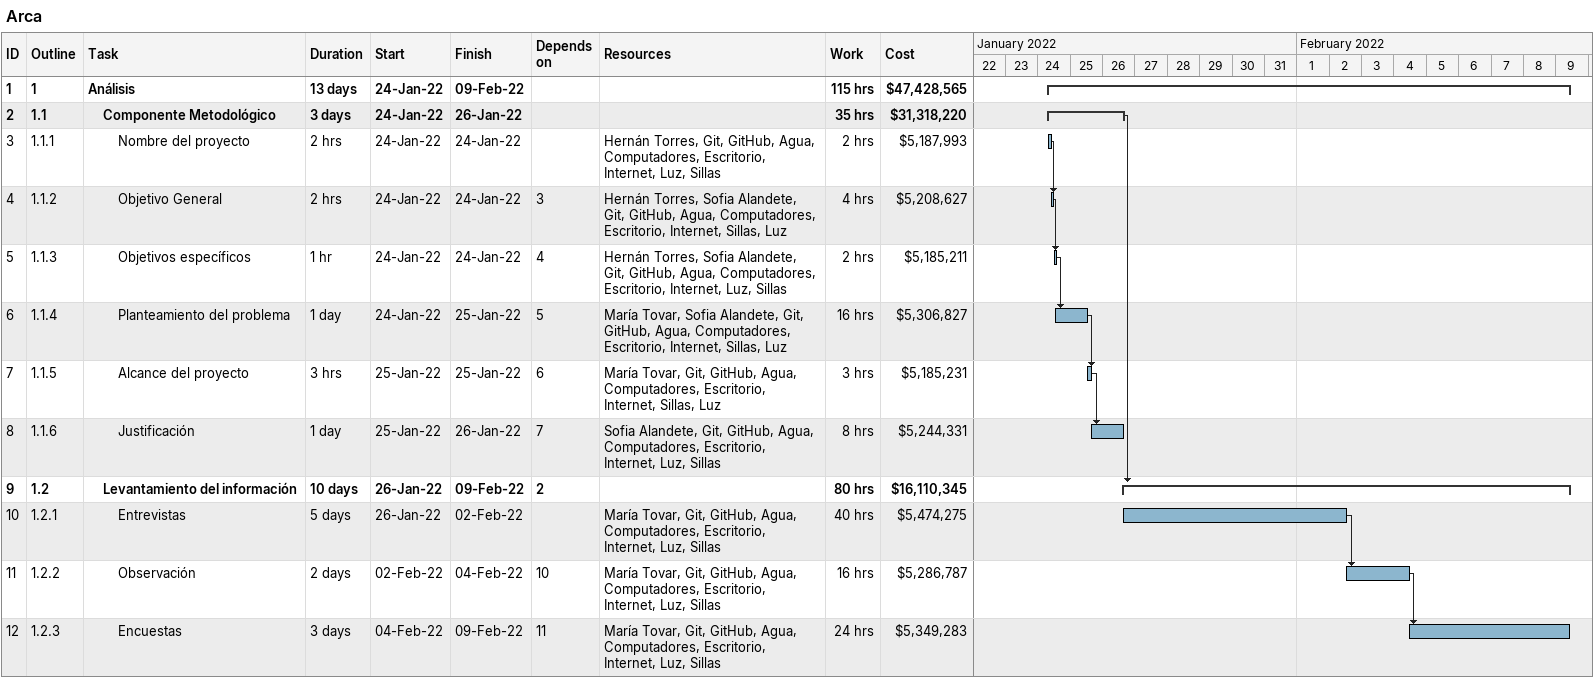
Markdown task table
Arca

| ID | WBS | Task | Duration | Start | Finish | Predecessors | Resources | Work (h) | Cost ($) |
|---|---|---|---|---|---|---|---|---|---|
| 1 | 1 | **Análisis** | 13d | 2022-01-24 | 2022-02-09 |  |  | 115 | 47428565 |
| 2 | 1.1 | **Componente Metodológico** | 3d | 2022-01-24 | 2022-01-26 |  |  | 35 | 31318220 |
| 3 | 1.1.1 | Nombre del proyecto | 2h | 2022-01-24 | 2022-01-24 |  | Hernán Torres, Git, GitHub, Agua, Computadores, Escritorio, Internet, Luz, Sillas | 2 | 5187993 |
| 4 | 1.1.2 | Objetivo General | 2h | 2022-01-24 | 2022-01-24 | 3 | Hernán Torres, Sofia Alandete, Git, GitHub, Agua, Computadores, Escritorio, Internet, Sillas, Luz | 4 | 5208627 |
| 5 | 1.1.3 | Objetivos específicos | 1h | 2022-01-24 | 2022-01-24 | 4 | Hernán Torres, Sofia Alandete, Git, GitHub, Agua, Computadores, Escritorio, Internet, Luz, Sillas | 2 | 5185211 |
| 6 | 1.1.4 | Planteamiento del problema | 1d | 2022-01-24 | 2022-01-25 | 5 | María Tovar, Sofia Alandete, Git, GitHub, Agua, Computadores, Escritorio, Internet, Sillas, Luz | 16 | 5306827 |
| 7 | 1.1.5 | Alcance del proyecto | 3h | 2022-01-25 | 2022-01-25 | 6 | María Tovar, Git, GitHub, Agua, Computadores, Escritorio, Internet, Sillas, Luz | 3 | 5185231 |
| 8 | 1.1.6 | Justificación | 1d | 2022-01-25 | 2022-01-26 | 7 | Sofia Alandete, Git, GitHub, Agua, Computadores, Escritorio, Internet, Luz, Sillas | 8 | 5244331 |
| 9 | 1.2 | **Levantamiento del información** | 10d | 2022-01-26 | 2022-02-09 | 2 |  | 80 | 16110345 |
| 10 | 1.2.1 | Entrevistas | 5d | 2022-01-26 | 2022-02-02 |  | María Tovar, Git, GitHub, Agua, Computadores, Escritorio, Internet, Luz, Sillas | 40 | 5474275 |
| 11 | 1.2.2 | Observación | 2d | 2022-02-02 | 2022-02-04 | 10 | María Tovar, Git, GitHub, Agua, Computadores, Escritorio, Internet, Luz, Sillas | 16 | 5286787 |
| 12 | 1.2.3 | Encuestas | 3d | 2022-02-04 | 2022-02-09 | 11 | María Tovar, Git, GitHub, Agua, Computadores, Escritorio, Internet, Luz, Sillas | 24 | 5349283 |
